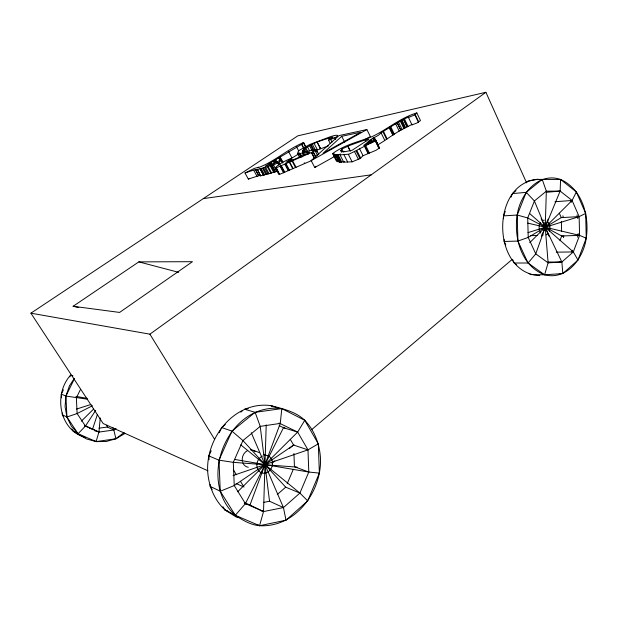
<?xml version="1.0" encoding="UTF-8"?>
<svg xmlns="http://www.w3.org/2000/svg" width="618" height="618" viewBox="0 0 618 618"><rect width="100%" height="100%" fill="white"/><g stroke="black" fill="none" stroke-linecap="round" stroke-linejoin="round"><path stroke-width="0.93" d="M269.031 173.689L276.91 171.317L273.504 164.96L259.969 168.76L263.283 175.079L269.031 173.689L265.64 167.347M257.907 524.86L259.552 525.709L286.01 520.202L307.702 500.889L319.367 473.11L318.316 443.84L304.759 420.302L281.808 408.606C228.142 401.916 196.138 479.977 235.319 515.288L259.552 525.709C295.226 527.764 321.901 491.727 320.487 458.201C319.63 444.172 314.593 430.53 304.759 420.302C295.458 411.364 282.766 408.869 270.754 405.601C234.577 400.796 205.933 437.467 207.679 471.472C208.683 485.933 214.245 499.954 224.967 509.943C236.725 515.041 246.258 524.612 259.552 525.709L263.523 511.565L266.211 424.898M303.724 155.751L302.449 152.978L299.715 153.596L301.422 156.841M545.146 230.058L546.343 191.171L542.21 179.405C490.12 177.281 489.742 273.573 539.838 275.613M541.561 236.138L560.14 191.078L560.58 179.444C538.116 171.704 519.823 194.77 517.227 215.033C513.666 237.59 521.314 266.041 544.589 274.794C566.845 280.657 583.662 257.976 586.235 238.177C589.533 216.2 582.403 189.208 560.58 179.444L542.21 179.405L526.227 192.352L517.227 215.033L517.907 241.074L528.042 263.013L544.589 274.794L562.843 273.55L577.977 260.085L586.235 238.177L585.671 213.411L576.385 191.982L560.58 179.444M578.162 233.55L577.56 237.188M73.009 375.953L70.637 375.134C53.287 393.929 59.019 430.097 85.091 437.382M71.742 428.9L73.31 431.256L86.52 438.95L96.084 441.6L98.919 432.075L100.247 417.946M377.536 144.967C385.663 140.379 392.646 134.654 400.827 130.151L397.274 122.812L403.716 119.243L408.877 116.879L408.459 117.482L412.005 124.867L417.104 122.936L420.472 120.549L416.818 112.909C400.186 117.845 386.868 129.757 371.835 136.725C358.61 141.808 344.079 144.944 332.615 153.596L336.254 160.688L337.907 161.329L337.397 161.638L333.743 154.5L334.323 153.982L332.615 153.596M279.066 423.036L297.652 432.09L307.98 449.858L308.791 472.044L299.908 493.079L283.446 507.579L263.523 511.565L249.973 505.037L280.271 423.4L281.808 408.606L255.134 412.314L244.465 409.186L248.22 408.668M397.274 122.812L381.051 132.793L378.656 135.118L371.495 139.181L368.73 141.337L369.541 142.974M335.659 155.164L338.834 161.955L339.653 162.055M311.557 160.587L279.514 174.43L276.115 167.656L275.304 167.857L278.772 174.338L279.591 174.137M563.4 237.636L563.863 235.898M299.715 153.596L299.205 153.503L300.904 156.74M279.514 174.43L276.115 167.656M340.92 150.506L341.808 149.023L350.19 145.238L365.006 139.938L368.961 139.204L352.245 150.213L344.481 151.812L344.473 151.371L341.236 151.557L340.92 150.506L341.723 152.09M116.022 428.359L113.836 430.02L98.919 432.075L92.607 429.039L97.374 414.562M317.042 151.881L315.752 149.386L315.983 149.865L315.118 150.784L311.673 152.43L276.037 167.934M408.459 117.482L414.863 114.832L416.818 112.909M282.843 163.113L281.005 159.915L272.067 164.156L265.13 166.242L274.732 160.286L275.983 162.627M548.135 219.058L535.752 253.89L528.042 263.013L514.246 263.013L512.639 259.568M577.977 260.085L573.303 251.928L579.576 235.373L579.143 216.624L572.09 200.448L560.14 191.078L546.343 191.171L534.408 200.966L527.718 217.953L528.212 237.428L535.752 253.89L548.12 262.835L561.855 262.017L573.303 251.928L529.672 213.55M559.993 240.472L561.716 235.968L579.576 235.373L586.235 238.177M273.504 164.96L278.865 162.372L281.159 159.938M352.113 161.831L343.732 162.171L340.024 154.909L348.297 154.214L352.113 161.831L359.962 158.648L363.067 155.721L376.014 150.29L379.421 148.05L375.868 140.216L363.662 145.392L369.209 141.244L370.02 142.882M503.577 218.733L503.5 215.891L505.285 211.433M510.993 197.181L512.422 193.612L516.022 190.715M340.75 161.059L337.474 154.647L337.189 155.025L340.881 162.24L341.159 161.862L339.56 162.287L335.976 154.863L333.743 154.5M379.104 148.521L375.389 141.028L375.868 140.216M287.161 483.755L293.341 469.263M209.046 459.746L208.884 455.945L211.201 450.785M219.313 432.7L221.63 427.532L225.315 424.574M299.653 157.575L297.536 153.542L298.386 151.132L299.815 150.043L309.726 144.504L327.463 137.791C340.804 132.553 340.788 136.454 328.498 140.108L330.19 143.415M80.518 389.34L76.369 397.845L77.119 413.542L85.431 426.088L98.919 432.075M74.554 378.448L65.925 396.053L65.068 406.706L66.929 417.011L71.379 426.235L78.077 433.712L96.084 441.6L106.111 441.515L115.898 438.765L124.805 433.55M61.483 397.876L61.306 394.122L63.43 389.811M69.788 376.856L70.637 375.134M286.01 520.202L283.446 507.579L269.541 501.237L260.224 426.374L255.134 412.314L231.943 431.109L218.996 460.171L220.263 491.24L235.319 515.288L245.423 503.608L283.469 427.733L297.652 432.09L304.759 420.302M529.742 242.681L572.09 200.448L576.385 191.982M571.758 251.951L572.631 250.244M328.498 140.108L333.148 137.273L332.7 137.08C322.287 140.116 311.209 143.183 302.758 150.398L303.6 152.013M299.205 153.503L299.066 153.04L297.536 153.542M263.283 175.079L260.595 175.852L257.382 169.417L260.595 175.852M74.384 378.286L69.455 385.833L65.925 396.053L66.929 417.011L78.077 433.712L85.431 426.088L95.69 410.398M412.005 124.867L412.407 124.249M275.528 162.843L274.284 160.51L303.863 143.028L302.812 143.075L303.291 142.681C287.316 149.232 273.689 162.318 257.613 167.849L258.679 167.215L254.315 168.405L244.998 172.994L248.328 179.073L258.834 175.651L260.742 175.62M275.304 167.857L277.598 165.562L283.083 161.993L288.243 159.56L291.078 158.386L292.229 160.286M303.932 155.064L303.307 153.125L304.156 154.763M302.758 150.398L302.318 151.232L303.6 150.838L304.45 152.461M400.827 130.151L411.712 124.558M237.66 491.781L297.652 432.09M81.36 421.128L93.658 409.039M343.732 162.171L344.365 161.553M340.024 154.909L340.572 154.075L337.189 155.025M365.3 139.374L370.352 136.555L366.883 129.571L338.965 135.597L311.171 160.61L314.771 167.524L316.184 166.227M341.715 136.308L323.029 153.295L360.858 132.213L341.715 136.308L344.697 142.194M244.998 172.994L255.481 169.479L257.382 169.417M303.075 153.426L309.363 152.237L308.32 153.279L289.031 161.63L285.949 162.287L291.372 158.664M277.273 494.508L285.701 487.169L299.908 493.079L307.702 500.889M271.92 463.353L274.856 460.858M289.556 448.382L293.967 444.643M311.603 429.672L512.252 259.367M348.359 154.43C357.59 150.174 365.864 145.153 375.389 141.028M526.111 182.611L528.274 180.873L537.413 179.235L539.236 179.568M240.781 412.144L242.256 410.955M298.409 154.06L289.108 159.83M93.596 440.325L96.084 441.6L115.898 438.765L124.079 432.515M207.903 470.785L103.167 423.539L30.9 313.179L149.888 334.176L485.902 92.291L526.59 182.835M318.316 443.84L307.98 449.858L293.627 445.076L234.245 485.547L220.263 491.24L210.143 486.358L210.066 484.458M73.125 306.281L138.841 261.877L192.468 261.692L119.591 312.43L73.125 306.281L78.733 307.555M30.9 313.179L297.783 135.852L485.902 92.291M248.328 179.073L249.487 178.324M585.671 213.411L579.143 216.624L561.275 217.621L528.212 237.428L517.907 241.074L504.188 241.468L504.133 239.568M311.171 160.61L366.883 129.571M314.771 167.524L334.979 156.261M316.277 150.406L328.421 145.879M335.883 155.095L337.474 154.647M92.468 405.748L77.119 413.542L66.929 417.011L62.302 414.778L62.209 412.901M274.284 160.51L274.732 160.286M344.265 161.329L340.881 162.24M257.235 169.649L259.969 168.76M233.079 475.536L307.98 449.858M76.547 409.07L91.008 404.45M528.027 232.623L579.143 216.624M304.141 163.067L304.767 162.897M315.752 149.386L305.122 151.897L305.369 151.464L304.79 151.217L303.214 151.974A3.901 0.688 -28.2 0 1 303.6 150.838M558.618 262.434L560.317 262.017M302.441 153.303L303.307 153.125M368.73 141.337L369.209 141.244M263.948 502.318L269.541 501.237M280.271 423.4L260.224 426.374L242.928 440.58L233.31 462.334L234.245 485.547L245.423 503.608L263.523 511.565M203.299 198.633L371.264 174.817M99.042 428.166L107.308 427.046L113.836 430.02L115.898 438.765M512.422 193.612L526.227 192.352L534.408 200.966L548.9 236.146M546.428 192.291L560.14 191.078M554.987 201.746L572.09 200.448M337.397 161.638L338.919 161.53M503.5 215.891L517.227 215.033L527.718 217.953L561.716 235.968L563.431 236.408M319.661 148.057L320.139 148.034M530.422 235.667L537.104 235.427M556.215 252.167L573.303 251.928M548.158 262.04L561.855 262.017L562.843 273.55L560.039 273.511M234.57 459.429L308.791 472.044L319.367 473.11M87.694 399.236L65.925 396.053L61.306 394.122M297.111 467.138L233.31 462.334L218.996 460.171L208.884 455.945M75.937 396.377L87.045 398.355M527.772 223.098L579.576 235.373M237.992 517.451L236.176 516.996L224.967 509.943L222.928 506.69M138.841 261.877L178.679 272.345M260.603 510.538L262.349 511.001M249.873 505.37L251.596 505.825M94.546 430.684L98.131 431.696M89.595 428.289L93.133 429.294M278.579 408.174L270.754 405.601L273.264 406.876M221.63 427.532L231.943 431.109L242.928 440.58L285.701 487.169M253.519 450.445L259.63 452.708M263.994 454.323L265.74 454.972M308.791 472.044L294.438 466.706L293.944 453.535M224.967 509.943L227.625 511.086M73.31 431.256L77.551 433.11M244.898 502.805L249.973 505.037M85.129 425.725L92.607 429.039M236.068 483.485L243.106 486.66M85.431 426.088L84.666 425.725L86.242 426.714M244.272 503.052L245.423 503.608M279.197 425.609L283.469 427.733M245.037 503.546L246.582 504.527M514.246 263.013L516.594 264.666M529.108 273.488L530.677 274.585L544.589 274.794L548.12 262.835L544.844 222.434M283.732 427.239L285.168 428.259M240.75 444.836L299.908 493.079M62.302 414.778L63.353 416.347M210.143 486.358L212.19 489.61M149.888 334.176L214.647 439.39M233.365 469.796L236.4 474.732M240.448 481.306L243.986 487.061M290.244 439.298L293.627 445.076M570.545 200.564L571.495 202.225M255.481 169.479L258.834 175.651M255.334 169.61L258.687 175.782M253.789 170.336L257.142 176.493M261.051 168.637L264.427 174.879M260.649 168.876L264.025 175.118M260.325 168.776L263.685 175.172M267.494 167.007L270.885 173.318M264.697 167.779L268.088 174.06M263.43 167.934L266.806 174.199M262.55 168.359L265.933 174.624M271.093 162.511L271.928 164.071M270.978 162.766L271.82 164.326M272.229 165.361L275.628 171.704M270.761 162.913L271.596 164.473M271.843 165.616L275.242 171.966M269.973 163.26L270.808 164.821M271.124 165.809L274.523 172.152M269.317 163.7L270.151 165.261M269.255 163.87L270.097 165.431M270.39 166.227L273.797 172.569M268.173 166.636L271.565 172.947M275.775 159.66L277.026 162.001M275.103 159.923L276.354 162.256M273.581 160.943L274.415 162.495M273.272 161.236L274.523 163.577M280.116 156.918L283.013 162.372M279.884 157.242L282.372 161.924M281.005 159.915L282.271 162.295M279.004 157.714L280.248 160.054M278.664 158.015L280.325 161.128M281.26 165.809L284.736 172.329M281.105 165.833L284.581 172.36M280.881 165.987L284.357 172.515M278.865 162.372L280.139 164.767M280.587 166.041L284.064 172.561M278.254 162.735L279.104 164.326M280.116 166.327L283.592 172.847M277.745 162.828L279.027 165.215M289.301 162.117L292.77 168.675M286.018 163.608L289.494 170.151M285.516 163.909L288.992 170.452M284.805 164.179L288.282 170.715M288.629 151.649L291.92 157.876M292.577 160.711L296.053 167.285M291.078 158.386L291.928 160M292.059 161.004L295.535 167.578M290.607 159.313L291.464 160.935M289.448 159.884L290.305 161.514M288.791 160.464L293.125 168.614M302.449 152.978L303.732 155.419M300.255 153.496L301.986 156.926M296.578 146.899L298.618 150.792M299.776 153.388L301.476 156.632M299.321 153.295L300.587 155.721M299.066 153.04L300.765 156.269M303.701 143.461L305.323 146.566M305.81 147.98L307.903 151.997M307.385 152.576L308.243 154.222M304.998 148.753L306.675 151.966M301.831 144.179L303.871 148.081M301.476 144.303L303.917 148.984M303.778 149.479L305.037 151.889M302.959 150.491L303.801 152.105M310.522 145.16L313.442 150.784M313.21 151.673L316.246 157.513M313.002 151.711L316.037 157.551M309.556 145.655L311.997 150.591M311.673 152.43L314.701 158.262M311.294 152.499L314.33 158.332M307.501 146.906L309.595 150.923M303.786 142.789L305.895 146.929M314.075 143.345L317.405 149.78M316.146 149.386L318.726 154.376M312.376 144.288L315.296 149.919M315.118 150.784L317.714 155.798M311.194 144.689L314.106 150.313M317.227 142.132L320.557 148.59M317.049 142.117L320.379 148.575M333.102 153.851L336.74 160.958M330.761 139.629L332.036 142.117M338.154 154.971L341.847 162.202M328.892 138.061L329.726 139.699M336.787 155.01L340.472 162.217M333.882 154.067L335.906 158.023M333.728 154.315L335.342 157.466M341.808 149.023L343.415 152.19M343.932 154.709L347.664 162.04M334.825 137.806L335.674 139.467M341.151 150.46L341.963 152.043M354.523 151.665L358.27 159.096M347.911 146.172L350.321 150.931M347.733 146.296L350.143 151.055M359.344 148.305L363.067 155.721M356.988 150.769L360.734 158.223M356.207 151.201L359.962 158.648M364.859 146.111L368.583 153.558M364.404 146.196L368.127 153.643M368.838 141.136L369.657 142.773M367.648 142.14L368.467 143.778M367.277 142.271L368.228 144.009M365.006 139.938L365.81 141.553M365.725 145.632L369.448 153.086M373.125 138.092L374.747 141.36M372.909 138.193L374.531 141.468M371.495 139.181L372.824 141.901M371.078 139.699L372.299 142.155M369.943 140.541L371.171 142.997M374.253 137.258L377.899 144.612M375.721 140.564L379.421 148.05M373.89 137.613L379.058 148.305M381.051 132.793L384.666 140.131M383.469 131.34L387.123 138.888M382.936 131.719L386.544 139.058M390.777 126.705L394.323 134.199M390.082 127.138L393.643 134.678M389.417 127.555L393.002 134.894M389.27 127.756L392.855 135.095M395.644 123.77L399.205 131.109M400.302 121.113L403.848 128.451M398.587 122.264L402.14 129.602M397.243 122.959L400.796 130.305M404.473 118.965L408.011 126.319M403.716 119.243L407.254 126.59M403.461 119.498L407.007 126.844M402.001 120.278L405.547 127.625M401.615 120.417L405.169 127.764M400.958 120.827L404.504 128.173M541.113 218.617L561.855 262.017M415.049 114.276L418.587 121.684M414.863 114.832L418.401 122.256M504.188 241.468L505.794 244.913M559.329 213.225L561.275 217.621M251.279 432.7L283.446 507.579M112.746 427.378L113.836 430.02M562.874 215.798L563.423 217.505M577.042 214.971L577.815 218.571M106.922 425.184L107.308 427.046M561.36 221.29L561.607 231.379M543.315 234.964A7.509 5.446 89.1 0 1 541.978 234.261M540.82 233.11A7.509 5.446 89.1 0 1 540.549 222.465M542.952 220.448A7.509 5.446 89.1 0 1 544.358 220.155M547.1 221.082A7.509 5.446 89.1 0 1 549.34 231.24M547.424 234.052A7.509 5.446 89.1 0 1 546.134 234.855M264.388 455.404A9.139 7.702 -70.7 0 1 272.384 461.43A9.139 7.702 -70.7 0 1 267.733 472.183M267.092 472.523A9.139 7.702 -70.7 0 1 257.188 467.903A9.139 7.702 -70.7 0 1 262.364 456.045M250.298 449.834A8.876 7.547 -70.2 0 1 255.164 451.557M248.297 467.239A8.876 7.547 -70.2 0 1 242.812 462.735M242.403 461.337A8.876 7.547 -70.2 0 1 247.64 450.53"/></g></svg>
